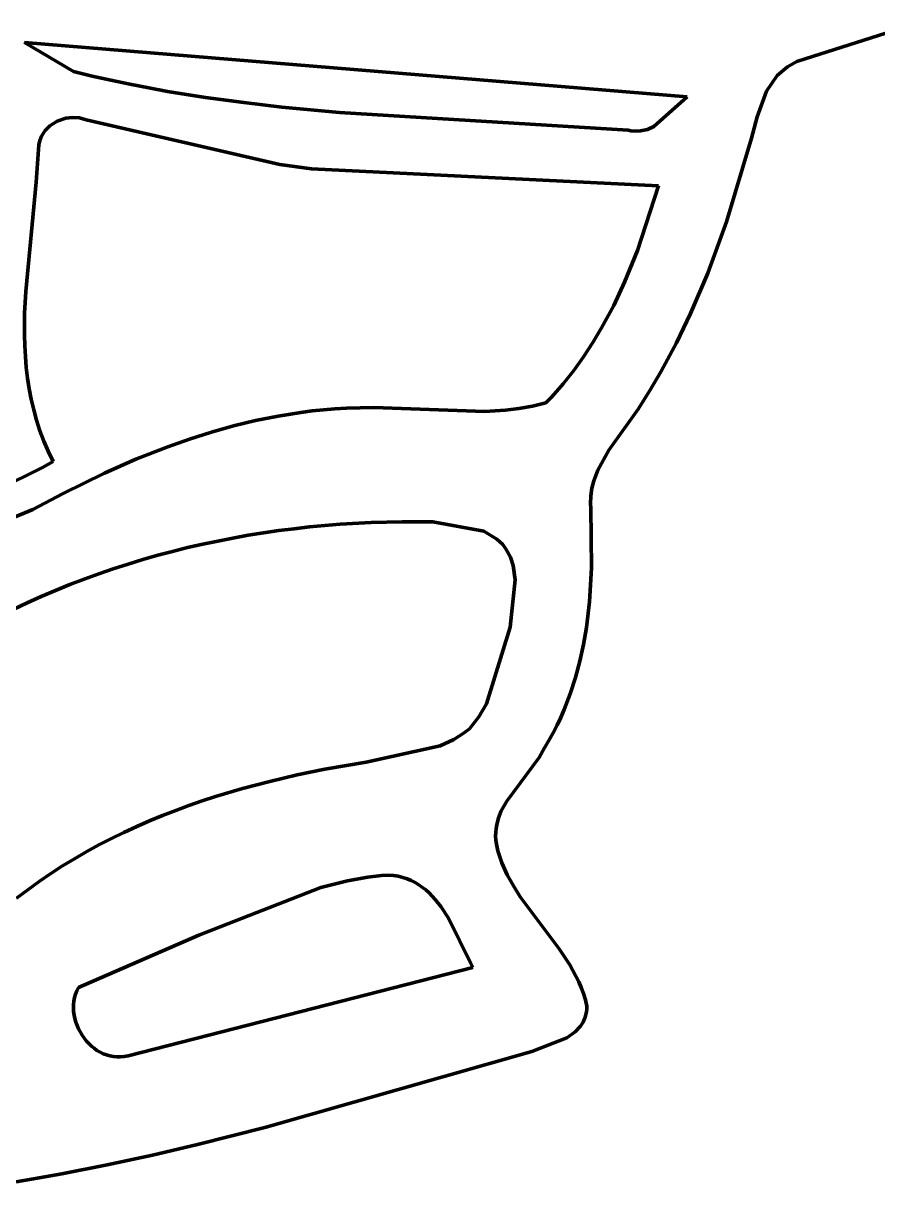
# Model space of a CAD drawing. Header units: millimetres. Extents: x 0 to 14, y 0 to 17.6.
# Drawn here: x 10.712 to 11.807, y 10.372 to 11.856 of the extents above; entities that cross this region are included whole.
import ezdxf

# ---------------------------------------------------------------- set-up
doc = ezdxf.new("R2010")
doc.units = ezdxf.units.MM
doc.layers.add('color#010506ff', color=7, linetype='CONTINUOUS', lineweight=100)
doc.layers.add('color#ffffffff', color=7, linetype='CONTINUOUS', lineweight=100)

msp = doc.modelspace()

# ---------------------------------------------------------------- linework, layer by layer
at = {"layer": 'color#010506ff'}
for p, q in [((12.1709, 11.9552), (11.714, 11.8105)), ((10.7133, 11.8314), (10.7761, 11.7943)), ((11.5628, 11.7617), (10.7133, 11.8314)), ((11.6915, 11.8002), (11.6785, 11.789)), ((11.7037, 11.807), (11.6915, 11.8002)), ((11.714, 11.8105), (11.7037, 11.807)), ((10.7761, 11.7943), (10.8001, 11.7884)), ((10.8001, 11.7884), (10.8243, 11.783)), ((11.6785, 11.789), (11.6645, 11.7691)), ((10.8243, 11.783), (10.8484, 11.7779)), ((10.8484, 11.7779), (10.8727, 11.7732)), ((10.8727, 11.7732), (10.8969, 11.7688)), ((11.6645, 11.7691), (11.6527, 11.7362)), ((10.8969, 11.7688), (10.9213, 11.7647)), ((10.9213, 11.7647), (10.9456, 11.761)), ((10.9456, 11.761), (10.9945, 11.7544)), ((10.9945, 11.7544), (11.0435, 11.7488)), ((11.5203, 11.724), (11.5628, 11.7617)), ((11.0435, 11.7488), (11.1173, 11.7419)), ((11.1173, 11.7419), (11.4871, 11.7192)), ((10.7458, 11.7246), (10.7399, 11.7186)), ((10.7555, 11.7308), (10.7458, 11.7246)), ((10.7664, 11.7345), (10.7555, 11.7308)), ((10.7752, 11.7354), (10.7664, 11.7345)), ((10.7839, 11.7348), (10.7752, 11.7354)), ((10.7926, 11.7323), (10.7839, 11.7348)), ((11.041, 11.675), (10.7926, 11.7323)), ((11.6527, 11.7362), (11.6456, 11.7091)), ((10.7353, 11.7114), (10.7332, 11.706)), ((10.7399, 11.7186), (10.7353, 11.7114)), ((11.4871, 11.7192), (11.4905, 11.7184)), ((11.4905, 11.7184), (11.4971, 11.7177)), ((11.4971, 11.7177), (11.5033, 11.7181)), ((11.5033, 11.7181), (11.5121, 11.7202)), ((11.5121, 11.7202), (11.5203, 11.724)), ((10.7319, 11.7003), (10.7315, 11.6942)), ((10.7332, 11.706), (10.7319, 11.7003)), ((11.6456, 11.7091), (11.6135, 11.6017)), ((10.7315, 11.6942), (10.7285, 11.6527)), ((11.0815, 11.6698), (11.041, 11.675)), ((11.5263, 11.6479), (11.0815, 11.6698)), ((10.7285, 11.6527), (10.715, 11.5126)), ((11.4993, 11.5649), (11.5263, 11.6479)), ((11.6135, 11.6017), (11.5893, 11.5359)), ((11.4827, 11.5243), (11.4993, 11.5649)), ((11.5893, 11.5359), (11.5674, 11.4844)), ((11.4688, 11.4946), (11.4827, 11.5243)), ((10.715, 11.5126), (10.7137, 11.4846)), ((11.4533, 11.4658), (11.4688, 11.4946)), ((10.7137, 11.4846), (10.7135, 11.4568)), ((11.5674, 11.4844), (11.5491, 11.4466)), ((11.4421, 11.4471), (11.4533, 11.4658)), ((10.7135, 11.4568), (10.7139, 11.4429)), ((10.7139, 11.4429), (10.7146, 11.4291)), ((11.4302, 11.4289), (11.4421, 11.4471)), ((11.5491, 11.4466), (11.5292, 11.4096)), ((10.7146, 11.4291), (10.7158, 11.4153)), ((11.4175, 11.4112), (11.4302, 11.4289)), ((10.7158, 11.4153), (10.7174, 11.4016)), ((10.7174, 11.4016), (10.7195, 11.388)), ((11.4039, 11.3941), (11.4175, 11.4112)), ((11.5292, 11.4096), (11.5149, 11.3855)), ((10.7195, 11.388), (10.7221, 11.3744)), ((11.3895, 11.3776), (11.4039, 11.3941)), ((11.5149, 11.3855), (11.4999, 11.3618)), ((10.7221, 11.3744), (10.7253, 11.3609)), ((11.3647, 11.3655), (11.3819, 11.3697)), ((11.3819, 11.3697), (11.3895, 11.3776)), ((10.7253, 11.3609), (10.729, 11.3475)), ((11.0385, 11.353), (11.0675, 11.3576)), ((11.0675, 11.3576), (11.0821, 11.3595)), ((11.0821, 11.3595), (11.0967, 11.361)), ((11.0967, 11.361), (11.1114, 11.3622)), ((11.1114, 11.3622), (11.1262, 11.3631)), ((11.1262, 11.3631), (11.1614, 11.364)), ((11.1614, 11.364), (11.3035, 11.359)), ((11.3035, 11.359), (11.3299, 11.3605)), ((11.3299, 11.3605), (11.3473, 11.3625)), ((11.3473, 11.3625), (11.3647, 11.3655)), ((11.4999, 11.3618), (11.4627, 11.3091)), ((10.729, 11.3475), (10.7333, 11.3342)), ((10.953, 11.3324), (10.9813, 11.3403)), ((10.9813, 11.3403), (11.0098, 11.3472)), ((11.0098, 11.3472), (11.0385, 11.353)), ((10.7333, 11.3342), (10.7383, 11.321)), ((10.9251, 11.3235), (10.953, 11.3324)), ((10.7383, 11.321), (10.744, 11.3078)), ((10.8563, 11.2976), (10.8974, 11.3137)), ((10.8974, 11.3137), (10.9251, 11.3235)), ((11.4627, 11.3091), (11.4482, 11.2835)), ((10.7504, 11.2948), (10.7367, 11.2871)), ((10.744, 11.3078), (10.7504, 11.2948)), ((10.8159, 11.2798), (10.8563, 11.2976)), ((10.7367, 11.2871), (10.6794, 11.2587)), ((10.7631, 11.2538), (10.8159, 11.2798)), ((11.4482, 11.2835), (11.4431, 11.2699)), ((11.4431, 11.2699), (11.4408, 11.2605)), ((10.7243, 11.2331), (10.7631, 11.2538)), ((11.4394, 11.2507), (11.4392, 11.2406)), ((11.4408, 11.2605), (11.4394, 11.2507)), ((11.4392, 11.2406), (11.4395, 11.2354)), ((11.4395, 11.2354), (11.4404, 11.1587)), ((10.6729, 11.212), (10.7243, 11.2331)), ((11.0394, 11.2062), (11.0198, 11.2033)), ((11.0591, 11.2087), (11.0394, 11.2062)), ((11.0788, 11.2109), (11.0591, 11.2087)), ((11.1183, 11.2144), (11.0788, 11.2109)), ((11.1579, 11.2166), (11.1183, 11.2144)), ((11.1975, 11.2176), (11.1579, 11.2166)), ((11.2371, 11.2175), (11.1975, 11.2176)), ((11.3022, 11.2056), (11.2371, 11.2175)), ((11.3191, 11.1954), (11.3022, 11.2056)), ((10.9613, 11.1929), (10.9419, 11.1888)), ((10.9807, 11.1967), (10.9613, 11.1929)), ((11.0002, 11.2002), (10.9807, 11.1967)), ((11.0198, 11.2033), (11.0002, 11.2002)), ((11.3266, 11.1886), (11.3191, 11.1954)), ((10.9033, 11.1796), (10.8842, 11.1746)), ((10.9226, 11.1844), (10.9033, 11.1796)), ((10.9419, 11.1888), (10.9226, 11.1844)), ((11.3311, 11.1822), (11.3266, 11.1886)), ((11.3363, 11.1721), (11.3311, 11.1822)), ((10.8462, 11.1634), (10.8273, 11.1573)), ((10.8651, 11.1691), (10.8462, 11.1634)), ((10.8842, 11.1746), (10.8651, 11.1691)), ((11.3397, 11.1615), (11.3363, 11.1721)), ((11.3423, 11.143), (11.3397, 11.1615)), ((10.8086, 11.1509), (10.79, 11.1441)), ((10.8273, 11.1573), (10.8086, 11.1509)), ((11.4404, 11.1587), (11.4377, 11.1148)), ((10.7715, 11.137), (10.7531, 11.1296)), ((10.79, 11.1441), (10.7715, 11.137)), ((11.3359, 11.0824), (11.3423, 11.143)), ((10.7349, 11.1218), (10.7168, 11.1136)), ((10.7531, 11.1296), (10.7349, 11.1218)), ((10.7168, 11.1136), (10.6989, 11.1052)), ((11.4377, 11.1148), (11.4337, 11.0821)), ((11.3056, 10.9845), (11.3359, 11.0824)), ((11.4337, 11.0821), (11.43, 11.0605)), ((11.43, 11.0605), (11.4254, 11.0391)), ((11.4254, 11.0391), (11.4197, 11.018)), ((11.4197, 11.018), (11.413, 10.9973)), ((11.2958, 10.9677), (11.3056, 10.9845)), ((11.413, 10.9973), (11.4052, 10.9769)), ((11.2869, 10.956), (11.2958, 10.9677)), ((11.4052, 10.9769), (11.4008, 10.9668)), ((11.2837, 10.9523), (11.2869, 10.956)), ((11.3962, 10.9569), (11.3912, 10.9471)), ((11.4008, 10.9668), (11.3962, 10.9569)), ((11.2462, 10.9304), (11.2637, 10.9385)), ((11.2637, 10.9385), (11.2759, 10.9462)), ((11.2759, 10.9462), (11.2837, 10.9523)), ((11.3912, 10.9471), (11.3858, 10.9374)), ((11.1515, 10.9097), (11.2462, 10.9304)), ((11.3802, 10.9278), (11.373, 10.9154)), ((11.3858, 10.9374), (11.3802, 10.9278)), ((11.0984, 10.9005), (11.1515, 10.9097)), ((11.373, 10.9154), (11.3316, 10.8598)), ((11.0631, 10.8932), (11.0984, 10.9005)), ((10.993, 10.8758), (11.0279, 10.885)), ((11.0279, 10.885), (11.0631, 10.8932)), ((10.9412, 10.8599), (10.9584, 10.8655)), ((10.9584, 10.8655), (10.993, 10.8758)), ((10.9073, 10.8477), (10.9242, 10.854)), ((10.9242, 10.854), (10.9412, 10.8599)), ((11.3316, 10.8598), (11.3247, 10.8472)), ((10.8574, 10.8272), (10.8738, 10.8344)), ((10.8738, 10.8344), (10.8905, 10.8412)), ((10.8905, 10.8412), (10.9073, 10.8477)), ((11.3212, 10.8384), (11.3188, 10.8292)), ((11.3247, 10.8472), (11.3212, 10.8384)), ((10.8249, 10.8118), (10.841, 10.8197)), ((10.841, 10.8197), (10.8574, 10.8272)), ((11.3175, 10.8197), (11.3174, 10.8147)), ((11.318, 10.8245), (11.3175, 10.8197)), ((11.3188, 10.8292), (11.318, 10.8245)), ((10.8089, 10.8036), (10.8249, 10.8118)), ((11.3174, 10.8147), (11.3177, 10.8096)), ((11.3177, 10.8096), (11.3184, 10.8044)), ((11.3184, 10.8044), (11.3203, 10.7962)), ((10.7776, 10.786), (10.7932, 10.795)), ((10.7932, 10.795), (10.8089, 10.8036)), ((11.3203, 10.7962), (11.3227, 10.7883)), ((10.7472, 10.7669), (10.7623, 10.7767)), ((10.7623, 10.7767), (10.7776, 10.786)), ((11.3227, 10.7883), (11.3255, 10.7805)), ((11.3255, 10.7805), (11.3287, 10.773)), ((10.7323, 10.7568), (10.7472, 10.7669)), ((11.1537, 10.7624), (11.1276, 10.7578)), ((11.1712, 10.7644), (11.1537, 10.7624)), ((11.1801, 10.7649), (11.1712, 10.7644)), ((11.1864, 10.7644), (11.1801, 10.7649)), ((11.1925, 10.7634), (11.1864, 10.7644)), ((11.1983, 10.7619), (11.1925, 10.7634)), ((11.2038, 10.7601), (11.1983, 10.7619)), ((11.2091, 10.7579), (11.2038, 10.7601)), ((11.3287, 10.773), (11.3322, 10.7655)), ((11.3322, 10.7655), (11.3401, 10.7512)), ((10.7034, 10.7353), (10.7177, 10.7462)), ((10.7177, 10.7462), (10.7323, 10.7568)), ((11.0935, 10.749), (10.9368, 10.688)), ((11.1276, 10.7578), (11.0935, 10.749)), ((11.2141, 10.7554), (11.2091, 10.7579)), ((11.219, 10.7525), (11.2141, 10.7554)), ((11.2236, 10.7493), (11.219, 10.7525)), ((11.228, 10.7459), (11.2236, 10.7493)), ((11.2322, 10.7421), (11.228, 10.7459)), ((11.3401, 10.7512), (11.3489, 10.7373)), ((11.2401, 10.7339), (11.2322, 10.7421)), ((11.2473, 10.7248), (11.2401, 10.7339)), ((11.3489, 10.7373), (11.3988, 10.6706)), ((11.2571, 10.71), (11.2473, 10.7248)), ((11.2858, 10.6517), (11.2571, 10.71)), ((10.9368, 10.688), (10.7827, 10.6208)), ((11.3988, 10.6706), (11.4124, 10.65)), ((10.8463, 10.5335), (11.2881, 10.6466)), ((11.2881, 10.6466), (11.2858, 10.6517)), ((11.4124, 10.65), (11.4204, 10.6357)), ((11.4204, 10.6357), (11.4239, 10.6284)), ((11.4239, 10.6284), (11.4271, 10.6208)), ((10.7789, 10.6124), (10.7776, 10.608)), ((10.7806, 10.6166), (10.7789, 10.6124)), ((10.7827, 10.6208), (10.7806, 10.6166)), ((11.4271, 10.6208), (11.4299, 10.6131)), ((11.4299, 10.6131), (11.4324, 10.6052)), ((10.7763, 10.5991), (10.7762, 10.5946)), ((10.7768, 10.6036), (10.7763, 10.5991)), ((10.7776, 10.608), (10.7768, 10.6036)), ((11.4324, 10.6052), (11.4344, 10.5971)), ((11.4344, 10.5971), (11.4342, 10.5933)), ((10.7762, 10.5946), (10.7764, 10.5901)), ((10.7764, 10.5901), (10.777, 10.5856)), ((10.777, 10.5856), (10.7779, 10.5811)), ((11.4321, 10.5829), (11.4295, 10.5768)), ((11.4338, 10.5897), (11.4321, 10.5829)), ((11.4342, 10.5933), (11.4338, 10.5897)), ((10.7779, 10.5811), (10.7792, 10.5767)), ((10.7792, 10.5767), (10.7808, 10.5723)), ((10.7808, 10.5723), (10.7826, 10.5681)), ((10.7826, 10.5681), (10.7872, 10.56)), ((11.426, 10.5714), (11.4194, 10.5642)), ((11.4295, 10.5768), (11.426, 10.5714)), ((10.7872, 10.56), (10.7927, 10.5526)), ((10.7927, 10.5526), (10.7958, 10.5492)), ((11.4086, 10.5564), (11.364, 10.5389)), ((11.4194, 10.5642), (11.4086, 10.5564)), ((10.7958, 10.5492), (10.7992, 10.546)), ((10.7992, 10.546), (10.8027, 10.5431)), ((10.8027, 10.5431), (10.8064, 10.5405)), ((10.8064, 10.5405), (10.8103, 10.5382)), ((10.8103, 10.5382), (10.8144, 10.5362)), ((11.364, 10.5389), (11.0215, 10.4415)), ((10.8144, 10.5362), (10.8186, 10.5346)), ((10.8186, 10.5346), (10.823, 10.5333)), ((10.823, 10.5333), (10.8274, 10.5325)), ((10.8274, 10.5325), (10.832, 10.532)), ((10.832, 10.532), (10.8367, 10.532)), ((10.8367, 10.532), (10.8414, 10.5325)), ((10.8414, 10.5325), (10.8463, 10.5335)), ((11.0215, 10.4415), (10.9351, 10.4197)), ((10.9351, 10.4197), (10.8774, 10.4062)), ((10.8774, 10.4062), (10.8194, 10.3937)), ((10.8194, 10.3937), (10.7612, 10.3823)), ((10.7321, 10.377), (10.7028, 10.3721)), ((10.7612, 10.3823), (10.7321, 10.377))]:
    msp.add_line(p, q, dxfattribs=at)
at = {"layer": 'color#ffffffff'}
for p, q in [((11.714, 11.8105), (12.1709, 11.9552)), ((10.7133, 11.8314), (11.5628, 11.7617)), ((10.7761, 11.7943), (10.7133, 11.8314)), ((11.6785, 11.789), (11.6915, 11.8002)), ((11.6915, 11.8002), (11.7037, 11.807)), ((11.7037, 11.807), (11.714, 11.8105)), ((10.8001, 11.7884), (10.7761, 11.7943)), ((10.8243, 11.783), (10.8001, 11.7884)), ((11.6645, 11.7691), (11.6785, 11.789)), ((10.8484, 11.7779), (10.8243, 11.783)), ((10.8727, 11.7732), (10.8484, 11.7779)), ((10.8969, 11.7688), (10.8727, 11.7732)), ((11.6527, 11.7362), (11.6645, 11.7691)), ((10.9213, 11.7647), (10.8969, 11.7688)), ((10.9456, 11.761), (10.9213, 11.7647)), ((10.9945, 11.7544), (10.9456, 11.761)), ((11.0435, 11.7488), (10.9945, 11.7544)), ((11.5628, 11.7617), (11.5203, 11.724)), ((11.1173, 11.7419), (11.0435, 11.7488)), ((11.4871, 11.7192), (11.1173, 11.7419)), ((10.7399, 11.7186), (10.7458, 11.7246)), ((10.7458, 11.7246), (10.7555, 11.7308)), ((10.7555, 11.7308), (10.7664, 11.7345)), ((10.7664, 11.7345), (10.7752, 11.7354)), ((10.7752, 11.7354), (10.7839, 11.7348)), ((10.7839, 11.7348), (10.7926, 11.7323)), ((10.7926, 11.7323), (11.041, 11.675)), ((11.6456, 11.7091), (11.6527, 11.7362)), ((10.7332, 11.706), (10.7353, 11.7114)), ((10.7353, 11.7114), (10.7399, 11.7186)), ((11.4905, 11.7184), (11.4871, 11.7192)), ((11.4971, 11.7177), (11.4905, 11.7184)), ((11.5033, 11.7181), (11.4971, 11.7177)), ((11.5121, 11.7202), (11.5033, 11.7181)), ((11.5203, 11.724), (11.5121, 11.7202)), ((10.7315, 11.6942), (10.7319, 11.7003)), ((10.7319, 11.7003), (10.7332, 11.706)), ((11.6135, 11.6017), (11.6456, 11.7091)), ((10.7285, 11.6527), (10.7315, 11.6942)), ((11.041, 11.675), (11.0815, 11.6698)), ((11.0815, 11.6698), (11.5263, 11.6479)), ((10.715, 11.5126), (10.7285, 11.6527)), ((11.5263, 11.6479), (11.4993, 11.5649)), ((11.5893, 11.5359), (11.6135, 11.6017)), ((11.4993, 11.5649), (11.4827, 11.5243)), ((11.5674, 11.4844), (11.5893, 11.5359)), ((11.4827, 11.5243), (11.4688, 11.4946)), ((10.7137, 11.4846), (10.715, 11.5126)), ((11.4688, 11.4946), (11.4533, 11.4658)), ((10.7135, 11.4568), (10.7137, 11.4846)), ((11.5491, 11.4466), (11.5674, 11.4844)), ((11.4533, 11.4658), (11.4421, 11.4471)), ((10.7139, 11.4429), (10.7135, 11.4568)), ((10.7146, 11.4291), (10.7139, 11.4429)), ((11.4421, 11.4471), (11.4302, 11.4289)), ((11.5292, 11.4096), (11.5491, 11.4466)), ((10.7158, 11.4153), (10.7146, 11.4291)), ((11.4302, 11.4289), (11.4175, 11.4112)), ((10.7174, 11.4016), (10.7158, 11.4153)), ((10.7195, 11.388), (10.7174, 11.4016)), ((11.4175, 11.4112), (11.4039, 11.3941)), ((11.5149, 11.3855), (11.5292, 11.4096)), ((10.7221, 11.3744), (10.7195, 11.388)), ((11.4039, 11.3941), (11.3895, 11.3776)), ((11.4999, 11.3618), (11.5149, 11.3855)), ((10.7253, 11.3609), (10.7221, 11.3744)), ((11.3819, 11.3697), (11.3647, 11.3655)), ((11.3895, 11.3776), (11.3819, 11.3697)), ((10.729, 11.3475), (10.7253, 11.3609)), ((11.0675, 11.3576), (11.0385, 11.353)), ((11.0821, 11.3595), (11.0675, 11.3576)), ((11.0967, 11.361), (11.0821, 11.3595)), ((11.1114, 11.3622), (11.0967, 11.361)), ((11.1262, 11.3631), (11.1114, 11.3622)), ((11.1614, 11.364), (11.1262, 11.3631)), ((11.3035, 11.359), (11.1614, 11.364)), ((11.3299, 11.3605), (11.3035, 11.359)), ((11.3473, 11.3625), (11.3299, 11.3605)), ((11.3647, 11.3655), (11.3473, 11.3625)), ((11.4627, 11.3091), (11.4999, 11.3618)), ((10.7333, 11.3342), (10.729, 11.3475)), ((10.9813, 11.3403), (10.953, 11.3324)), ((11.0098, 11.3472), (10.9813, 11.3403)), ((11.0385, 11.353), (11.0098, 11.3472)), ((10.7383, 11.321), (10.7333, 11.3342)), ((10.953, 11.3324), (10.9251, 11.3235)), ((10.744, 11.3078), (10.7383, 11.321)), ((10.8974, 11.3137), (10.8563, 11.2976)), ((10.9251, 11.3235), (10.8974, 11.3137)), ((11.4482, 11.2835), (11.4627, 11.3091)), ((10.7367, 11.2871), (10.7504, 11.2948)), ((10.7504, 11.2948), (10.744, 11.3078)), ((10.8563, 11.2976), (10.8159, 11.2798)), ((10.6794, 11.2587), (10.7367, 11.2871)), ((10.8159, 11.2798), (10.7631, 11.2538)), ((11.4431, 11.2699), (11.4482, 11.2835)), ((11.4408, 11.2605), (11.4431, 11.2699)), ((10.7631, 11.2538), (10.7243, 11.2331)), ((11.4392, 11.2406), (11.4394, 11.2507)), ((11.4394, 11.2507), (11.4408, 11.2605)), ((11.4395, 11.2354), (11.4392, 11.2406)), ((11.4404, 11.1587), (11.4395, 11.2354)), ((10.7243, 11.2331), (10.6729, 11.212)), ((11.0198, 11.2033), (11.0394, 11.2062)), ((11.0394, 11.2062), (11.0591, 11.2087)), ((11.0591, 11.2087), (11.0788, 11.2109)), ((11.0788, 11.2109), (11.1183, 11.2144)), ((11.1183, 11.2144), (11.1579, 11.2166)), ((11.1579, 11.2166), (11.1975, 11.2176)), ((11.1975, 11.2176), (11.2371, 11.2175)), ((11.2371, 11.2175), (11.3022, 11.2056)), ((11.3022, 11.2056), (11.3191, 11.1954)), ((10.9419, 11.1888), (10.9613, 11.1929)), ((10.9613, 11.1929), (10.9807, 11.1967)), ((10.9807, 11.1967), (11.0002, 11.2002)), ((11.0002, 11.2002), (11.0198, 11.2033)), ((11.3191, 11.1954), (11.3266, 11.1886)), ((10.8842, 11.1746), (10.9033, 11.1796)), ((10.9033, 11.1796), (10.9226, 11.1844)), ((10.9226, 11.1844), (10.9419, 11.1888)), ((11.3266, 11.1886), (11.3311, 11.1822)), ((11.3311, 11.1822), (11.3363, 11.1721)), ((10.8273, 11.1573), (10.8462, 11.1634)), ((10.8462, 11.1634), (10.8651, 11.1691)), ((10.8651, 11.1691), (10.8842, 11.1746)), ((11.3363, 11.1721), (11.3397, 11.1615)), ((11.3397, 11.1615), (11.3423, 11.143)), ((10.79, 11.1441), (10.8086, 11.1509)), ((10.8086, 11.1509), (10.8273, 11.1573)), ((11.4377, 11.1148), (11.4404, 11.1587)), ((10.7531, 11.1296), (10.7715, 11.137)), ((10.7715, 11.137), (10.79, 11.1441)), ((11.3423, 11.143), (11.3359, 11.0824)), ((10.7168, 11.1136), (10.7349, 11.1218)), ((10.7349, 11.1218), (10.7531, 11.1296)), ((10.6989, 11.1052), (10.7168, 11.1136)), ((11.4337, 11.0821), (11.4377, 11.1148)), ((11.3359, 11.0824), (11.3056, 10.9845)), ((11.43, 11.0605), (11.4337, 11.0821)), ((11.4254, 11.0391), (11.43, 11.0605)), ((11.4197, 11.018), (11.4254, 11.0391)), ((11.413, 10.9973), (11.4197, 11.018)), ((11.3056, 10.9845), (11.2958, 10.9677)), ((11.4052, 10.9769), (11.413, 10.9973)), ((11.2958, 10.9677), (11.2869, 10.956)), ((11.4008, 10.9668), (11.4052, 10.9769)), ((11.2869, 10.956), (11.2837, 10.9523)), ((11.3912, 10.9471), (11.3962, 10.9569)), ((11.3962, 10.9569), (11.4008, 10.9668)), ((11.2637, 10.9385), (11.2462, 10.9304)), ((11.2759, 10.9462), (11.2637, 10.9385)), ((11.2837, 10.9523), (11.2759, 10.9462)), ((11.3858, 10.9374), (11.3912, 10.9471)), ((11.2462, 10.9304), (11.1515, 10.9097)), ((11.373, 10.9154), (11.3802, 10.9278)), ((11.3802, 10.9278), (11.3858, 10.9374)), ((11.1515, 10.9097), (11.0984, 10.9005)), ((11.3316, 10.8598), (11.373, 10.9154)), ((11.0984, 10.9005), (11.0631, 10.8932)), ((11.0279, 10.885), (10.993, 10.8758)), ((11.0631, 10.8932), (11.0279, 10.885)), ((10.9584, 10.8655), (10.9412, 10.8599)), ((10.993, 10.8758), (10.9584, 10.8655)), ((10.9242, 10.854), (10.9073, 10.8477)), ((10.9412, 10.8599), (10.9242, 10.854)), ((11.3247, 10.8472), (11.3316, 10.8598)), ((10.8738, 10.8344), (10.8574, 10.8272)), ((10.8905, 10.8412), (10.8738, 10.8344)), ((10.9073, 10.8477), (10.8905, 10.8412)), ((11.3188, 10.8292), (11.3212, 10.8384)), ((11.3212, 10.8384), (11.3247, 10.8472)), ((10.841, 10.8197), (10.8249, 10.8118)), ((10.8574, 10.8272), (10.841, 10.8197)), ((11.3174, 10.8147), (11.3175, 10.8197)), ((11.3175, 10.8197), (11.318, 10.8245)), ((11.318, 10.8245), (11.3188, 10.8292)), ((10.8249, 10.8118), (10.8089, 10.8036)), ((11.3177, 10.8096), (11.3174, 10.8147)), ((11.3184, 10.8044), (11.3177, 10.8096)), ((11.3203, 10.7962), (11.3184, 10.8044)), ((10.7932, 10.795), (10.7776, 10.786)), ((10.8089, 10.8036), (10.7932, 10.795)), ((11.3227, 10.7883), (11.3203, 10.7962)), ((10.7623, 10.7767), (10.7472, 10.7669)), ((10.7776, 10.786), (10.7623, 10.7767)), ((11.3255, 10.7805), (11.3227, 10.7883)), ((11.3287, 10.773), (11.3255, 10.7805)), ((10.7472, 10.7669), (10.7323, 10.7568)), ((11.1276, 10.7578), (11.1537, 10.7624)), ((11.1537, 10.7624), (11.1712, 10.7644)), ((11.1712, 10.7644), (11.1801, 10.7649)), ((11.1801, 10.7649), (11.1864, 10.7644)), ((11.1864, 10.7644), (11.1925, 10.7634)), ((11.1925, 10.7634), (11.1983, 10.7619)), ((11.1983, 10.7619), (11.2038, 10.7601)), ((11.2038, 10.7601), (11.2091, 10.7579)), ((11.3322, 10.7655), (11.3287, 10.773)), ((11.3401, 10.7512), (11.3322, 10.7655)), ((10.7177, 10.7462), (10.7034, 10.7353)), ((10.7323, 10.7568), (10.7177, 10.7462)), ((10.9368, 10.688), (11.0935, 10.749)), ((11.0935, 10.749), (11.1276, 10.7578)), ((11.2091, 10.7579), (11.2141, 10.7554)), ((11.2141, 10.7554), (11.219, 10.7525)), ((11.219, 10.7525), (11.2236, 10.7493)), ((11.2236, 10.7493), (11.228, 10.7459)), ((11.228, 10.7459), (11.2322, 10.7421)), ((11.3489, 10.7373), (11.3401, 10.7512)), ((11.2322, 10.7421), (11.2401, 10.7339)), ((11.2401, 10.7339), (11.2473, 10.7248)), ((11.3988, 10.6706), (11.3489, 10.7373)), ((11.2473, 10.7248), (11.2571, 10.71)), ((11.2571, 10.71), (11.2858, 10.6517)), ((10.7827, 10.6208), (10.9368, 10.688)), ((11.4124, 10.65), (11.3988, 10.6706)), ((11.2881, 10.6466), (10.8463, 10.5335)), ((11.2858, 10.6517), (11.2881, 10.6466)), ((11.4204, 10.6357), (11.4124, 10.65)), ((11.4239, 10.6284), (11.4204, 10.6357)), ((11.4271, 10.6208), (11.4239, 10.6284)), ((10.7776, 10.608), (10.7789, 10.6124)), ((10.7789, 10.6124), (10.7806, 10.6166)), ((10.7806, 10.6166), (10.7827, 10.6208)), ((11.4299, 10.6131), (11.4271, 10.6208)), ((11.4324, 10.6052), (11.4299, 10.6131)), ((10.7762, 10.5946), (10.7763, 10.5991)), ((10.7763, 10.5991), (10.7768, 10.6036)), ((10.7768, 10.6036), (10.7776, 10.608)), ((11.4344, 10.5971), (11.4324, 10.6052)), ((11.4342, 10.5933), (11.4344, 10.5971)), ((10.7764, 10.5901), (10.7762, 10.5946)), ((10.777, 10.5856), (10.7764, 10.5901)), ((10.7779, 10.5811), (10.777, 10.5856)), ((11.4295, 10.5768), (11.4321, 10.5829)), ((11.4321, 10.5829), (11.4338, 10.5897)), ((11.4338, 10.5897), (11.4342, 10.5933)), ((10.7792, 10.5767), (10.7779, 10.5811)), ((10.7808, 10.5723), (10.7792, 10.5767)), ((10.7826, 10.5681), (10.7808, 10.5723)), ((10.7872, 10.56), (10.7826, 10.5681)), ((11.4194, 10.5642), (11.426, 10.5714)), ((11.426, 10.5714), (11.4295, 10.5768)), ((10.7927, 10.5526), (10.7872, 10.56)), ((10.7958, 10.5492), (10.7927, 10.5526)), ((11.364, 10.5389), (11.4086, 10.5564)), ((11.4086, 10.5564), (11.4194, 10.5642)), ((10.7992, 10.546), (10.7958, 10.5492)), ((10.8027, 10.5431), (10.7992, 10.546)), ((10.8064, 10.5405), (10.8027, 10.5431)), ((10.8103, 10.5382), (10.8064, 10.5405)), ((10.8144, 10.5362), (10.8103, 10.5382)), ((11.0215, 10.4415), (11.364, 10.5389)), ((10.8186, 10.5346), (10.8144, 10.5362)), ((10.823, 10.5333), (10.8186, 10.5346)), ((10.8274, 10.5325), (10.823, 10.5333)), ((10.832, 10.532), (10.8274, 10.5325)), ((10.8367, 10.532), (10.832, 10.532)), ((10.8414, 10.5325), (10.8367, 10.532)), ((10.8463, 10.5335), (10.8414, 10.5325)), ((10.9351, 10.4197), (11.0215, 10.4415)), ((10.8774, 10.4062), (10.9351, 10.4197)), ((10.8194, 10.3937), (10.8774, 10.4062)), ((10.7612, 10.3823), (10.8194, 10.3937)), ((10.7028, 10.3721), (10.7321, 10.377)), ((10.7321, 10.377), (10.7612, 10.3823))]:
    msp.add_line(p, q, dxfattribs=at)

doc.saveas('drawing.dxf')
